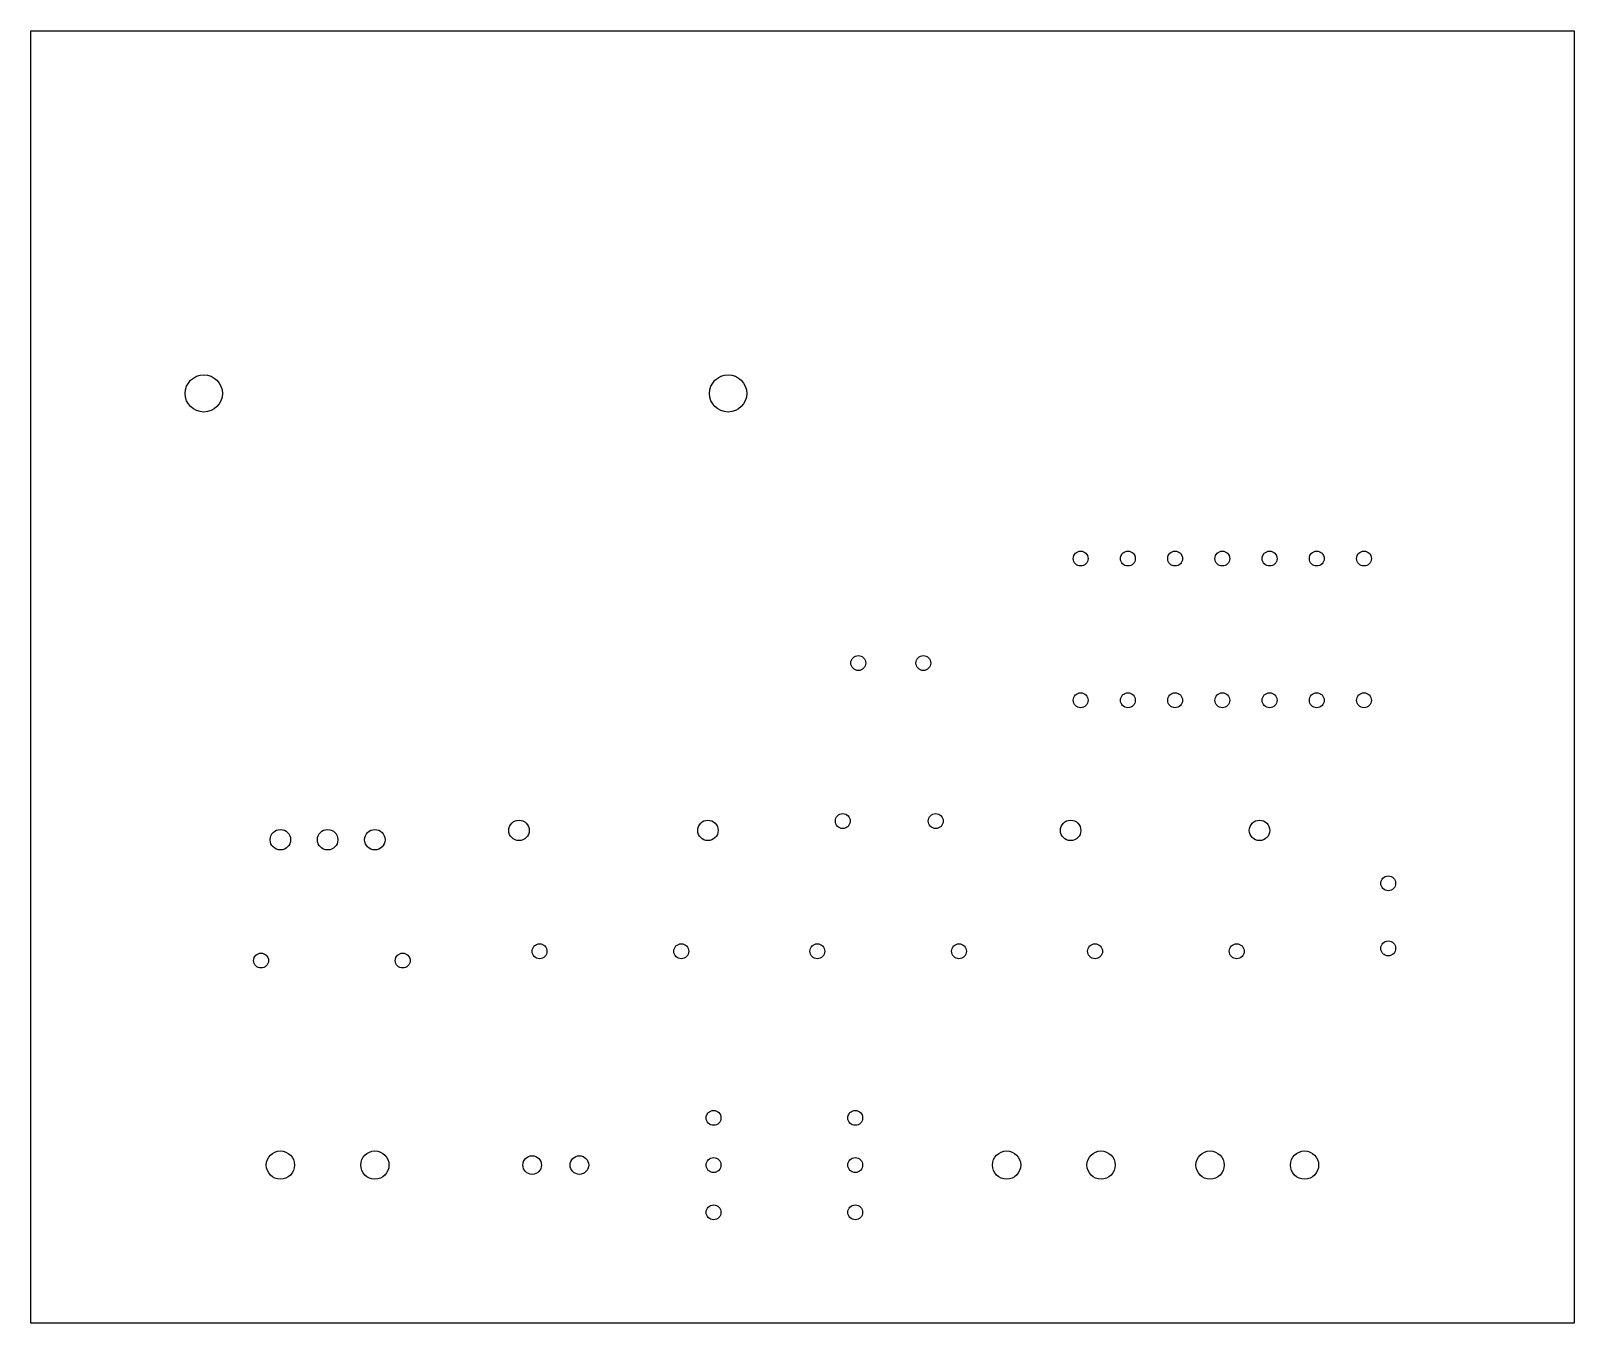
# Model space of a CAD drawing. Extents: x 33.5 to 116.5, y -125.5 to -56.
import ezdxf

# ---------------------------------------------------------------- set-up
doc = ezdxf.new("R2010")
doc.units = 0
doc.layers.add('BLACK', color=7, linetype='CONTINUOUS')
doc.layers.add('WHITE', color=7, linetype='CONTINUOUS')

msp = doc.modelspace()

# ---------------------------------------------------------------- linework, layer by layer
at = {"layer": 'BLACK'}
for centre, radius in [((42.8, -75.5), 1), ((71, -75.5), 1), ((89.96, -84.38), 0.4), ((92.5, -84.38), 0.4), ((95.04, -84.38), 0.4), ((97.58, -84.38), 0.4), ((100.12, -84.38), 0.4), ((102.66, -84.38), 0.4), ((105.2, -84.38), 0.4), ((78, -90), 0.4), ((81.5, -90), 0.4), ((89.96, -92), 0.4), ((92.5, -92), 0.4), ((95.04, -92), 0.4), ((97.58, -92), 0.4), ((100.12, -92), 0.4), ((102.66, -92), 0.4), ((105.2, -92), 0.4), ((59.7533, -99), 0.55), ((69.9133, -99), 0.55), ((77.1667, -98.5), 0.4), ((82.1667, -98.5), 0.4), ((89.42, -99), 0.55), ((99.58, -99), 0.55), ((46.92, -99.5), 0.55), ((49.46, -99.5), 0.55), ((52, -99.5), 0.55), ((106.5, -101.8473), 0.4), ((60.8583, -105.5), 0.4), ((68.4783, -105.5), 0.4), ((75.7967, -105.5), 0.4), ((83.4167, -105.5), 0.4), ((90.735, -105.5), 0.4), ((98.355, -105.5), 0.4), ((106.5, -105.3473), 0.4), ((45.88, -106), 0.4), ((53.5, -106), 0.4), ((70.215, -114.46), 0.4), ((77.835, -114.46), 0.4), ((46.92, -117), 0.76), ((52, -117), 0.76), ((60.4625, -117), 0.5), ((63.0025, -117), 0.5), ((70.215, -117), 0.4), ((77.835, -117), 0.4), ((85.9775, -117), 0.76), ((91.0575, -117), 0.76), ((96.92, -117), 0.76), ((102, -117), 0.76), ((70.215, -119.54), 0.4), ((77.835, -119.54), 0.4)]:
    msp.add_circle(centre, radius, dxfattribs=at)
at = {"layer": 'WHITE', "linetype": 'CONTINUOUS'}
for p, q in [((33.5, -56), (116.5, -56)), ((33.5, -125.5), (33.5, -56)), ((116.5, -56), (116.5, -125.5)), ((116.5, -125.5), (33.5, -125.5))]:
    msp.add_line(p, q, dxfattribs=at)

doc.saveas('drawing.dxf')
